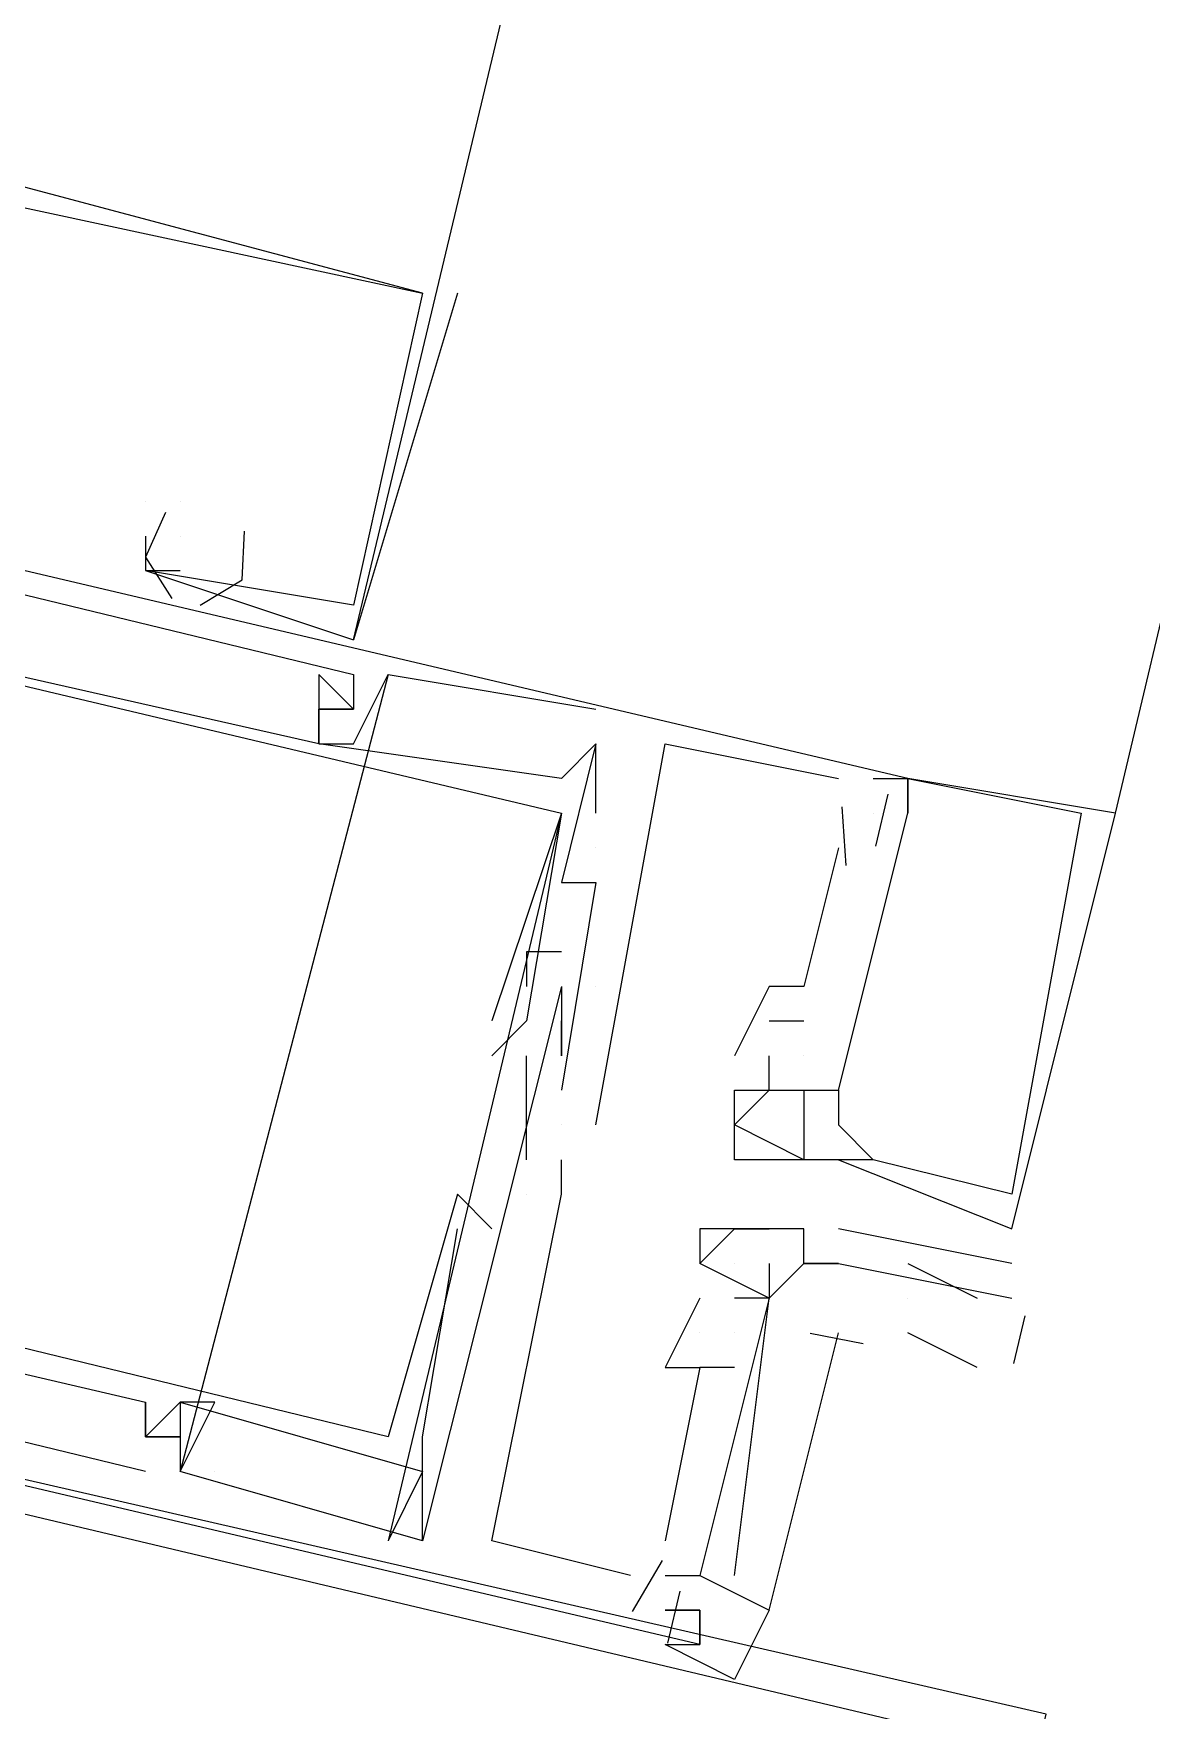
# Model space of a CAD drawing. Header units: feet. Extents: x -84 to 198, y -22 to 181.
# Drawn here: x 117.904 to 118.334, y 76.112 to 76.758 of the extents above; entities that cross this region are included whole.
import ezdxf

# ---------------------------------------------------------------- set-up
doc = ezdxf.new("R2010")
doc.units = ezdxf.units.FT
doc.layers.add('A-LINEA', color=7, linetype='CONTINUOUS')

msp = doc.modelspace()

# ---------------------------------------------------------------- linework, layer by layer
at = {"layer": 'A-LINEA'}
for p, q in [((118.32, 76.4578), (119.96, 83.3911)), ((118.0667, 76.6578), (118.0267, 76.5244)), ((118.0667, 76.6578), (118.0267, 76.5244)), ((118.0667, 76.6578), (118.0267, 76.5244)), ((118.0533, 76.6578), (118.0533, 76.6578)), ((118.0533, 76.6578), (118.0533, 76.6578)), ((118.0533, 76.6578), (118.0533, 76.6578)), ((118.0533, 76.6578), (118.0533, 76.6578)), ((118.0533, 76.6578), (118.0533, 76.6578)), ((118.0533, 76.6578), (118.0533, 76.6578)), ((118.0667, 76.6578), (118.0667, 76.6578)), ((118.0667, 76.6578), (118.0667, 76.6578)), ((118.0667, 76.6578), (118.0667, 76.6578)), ((117.9467, 76.5778), (117.9467, 76.5778)), ((117.9467, 76.5778), (117.9467, 76.5778)), ((117.9467, 76.5778), (117.9467, 76.5778)), ((117.9467, 76.5778), (117.9467, 76.5778)), ((117.9467, 76.5778), (117.9467, 76.5778)), ((117.9467, 76.5778), (117.9467, 76.5778)), ((117.96, 76.5778), (117.96, 76.5778)), ((117.96, 76.5778), (117.96, 76.5778)), ((117.96, 76.5778), (117.96, 76.5778)), ((117.96, 76.5778), (117.96, 76.5778)), ((117.96, 76.5778), (117.96, 76.5778)), ((117.96, 76.5778), (117.96, 76.5778)), ((117.9467, 76.5644), (117.9467, 76.5644)), ((117.9467, 76.5644), (117.9467, 76.5644)), ((117.9467, 76.5644), (117.9467, 76.5644)), ((117.96, 76.5644), (117.96, 76.5644)), ((117.96, 76.5644), (117.96, 76.5644)), ((117.96, 76.5644), (117.96, 76.5644)), ((117.9467, 76.5511), (117.9467, 76.5511)), ((117.9467, 76.5511), (117.9467, 76.5511)), ((117.9467, 76.5511), (117.9467, 76.5511)), ((117.9467, 76.5511), (117.9467, 76.5511)), ((117.9467, 76.5511), (117.9467, 76.5511)), ((117.9467, 76.5511), (117.9467, 76.5511)), ((117.96, 76.5511), (117.96, 76.5511)), ((117.96, 76.5511), (117.96, 76.5511)), ((117.96, 76.5511), (117.96, 76.5511)), ((118.0267, 76.5378), (118.0267, 76.5378)), ((118.0267, 76.5378), (118.0267, 76.5378)), ((118.0267, 76.5378), (118.0267, 76.5378)), ((118.0267, 76.5378), (118.0267, 76.5378)), ((118.0267, 76.5378), (118.0267, 76.5378)), ((118.0267, 76.5378), (118.0267, 76.5378)), ((118.0267, 76.5244), (118.0267, 76.5244)), ((118.0267, 76.5244), (118.0267, 76.5244)), ((118.0267, 76.5244), (118.0267, 76.5244)), ((118.0267, 76.5244), (118.0267, 76.5244)), ((118.0267, 76.5244), (118.0267, 76.5244)), ((118.0267, 76.5244), (118.0267, 76.5244)), ((118.04, 76.5111), (117.96, 76.2044)), ((118.04, 76.5111), (117.96, 76.2044)), ((118.04, 76.5111), (117.96, 76.2044)), ((118.0133, 76.5111), (118.0133, 76.5111)), ((118.0133, 76.5111), (118.0133, 76.5111)), ((118.0133, 76.5111), (118.0133, 76.5111)), ((118.0267, 76.5111), (118.0267, 76.5111)), ((118.0267, 76.5111), (118.0267, 76.5111)), ((118.0267, 76.5111), (118.0267, 76.5111)), ((118.04, 76.5111), (118.04, 76.5111)), ((118.04, 76.5111), (118.04, 76.5111)), ((118.04, 76.5111), (118.04, 76.5111)), ((118.0133, 76.4978), (118.0133, 76.4978)), ((118.0133, 76.4978), (118.0133, 76.4978)), ((118.0133, 76.4978), (118.0133, 76.4978)), ((118.0133, 76.4978), (118.0133, 76.4978)), ((118.0133, 76.4978), (118.0133, 76.4978)), ((118.0133, 76.4978), (118.0133, 76.4978)), ((118.0267, 76.4978), (118.0267, 76.4978)), ((118.0267, 76.4978), (118.0267, 76.4978)), ((118.0267, 76.4978), (118.0267, 76.4978)), ((118.0267, 76.4978), (118.0267, 76.4978)), ((118.0267, 76.4978), (118.0267, 76.4978)), ((118.0267, 76.4978), (118.0267, 76.4978)), ((118.12, 76.4978), (118.12, 76.4978)), ((118.12, 76.4978), (118.12, 76.4978)), ((118.12, 76.4978), (118.12, 76.4978)), ((118.12, 76.4978), (118.12, 76.4978)), ((118.12, 76.4978), (118.12, 76.4978)), ((118.12, 76.4978), (118.12, 76.4978)), ((118.0133, 76.4844), (118.0133, 76.4844)), ((118.0133, 76.4844), (118.0133, 76.4844)), ((118.0133, 76.4844), (118.0133, 76.4844)), ((118.0133, 76.4844), (118.0133, 76.4844)), ((118.0133, 76.4844), (118.0133, 76.4844)), ((118.0133, 76.4844), (118.0133, 76.4844)), ((118.0133, 76.4844), (118.0133, 76.4844)), ((118.0133, 76.4844), (118.0133, 76.4844)), ((118.0133, 76.4844), (118.0133, 76.4844)), ((118.0267, 76.4844), (118.0267, 76.4844)), ((118.0267, 76.4844), (118.0267, 76.4844)), ((118.0267, 76.4844), (118.0267, 76.4844)), ((118.12, 76.4578), (118.12, 76.4844)), ((118.12, 76.4844), (118.12, 76.4844)), ((118.12, 76.4844), (118.12, 76.4844)), ((118.12, 76.4578), (118.12, 76.4844)), ((118.12, 76.4844), (118.12, 76.4844)), ((118.12, 76.4844), (118.12, 76.4844)), ((118.12, 76.4578), (118.12, 76.4844)), ((118.12, 76.4844), (118.12, 76.4844)), ((118.12, 76.4844), (118.12, 76.4844)), ((118.1467, 76.4844), (118.1467, 76.4844)), ((118.1467, 76.4844), (118.1467, 76.4844)), ((118.1467, 76.4844), (118.1467, 76.4844)), ((118.1067, 76.4711), (118.1067, 76.4711)), ((118.1067, 76.4711), (118.1067, 76.4711)), ((118.1067, 76.4711), (118.1067, 76.4711)), ((118.2133, 76.4711), (118.2133, 76.4711)), ((118.2133, 76.4711), (118.2133, 76.4711)), ((118.2133, 76.4711), (118.2133, 76.4711)), ((118.2267, 76.4711), (118.2267, 76.4711)), ((118.2267, 76.4711), (118.2267, 76.4711)), ((118.2267, 76.4711), (118.2267, 76.4711)), ((118.24, 76.4711), (118.24, 76.4711)), ((118.24, 76.4711), (118.24, 76.4711)), ((118.24, 76.4711), (118.24, 76.4711)), ((118.24, 76.4711), (118.24, 76.4711)), ((118.24, 76.4711), (118.24, 76.4711)), ((118.24, 76.4711), (118.24, 76.4711)), ((118.24, 76.4711), (118.24, 76.4711)), ((118.24, 76.4711), (118.24, 76.4711)), ((118.24, 76.4711), (118.24, 76.4711)), ((118.2146, 76.4602), (118.2162, 76.4376)), ((118.2146, 76.4602), (118.2162, 76.4376)), ((118.2146, 76.4602), (118.2162, 76.4376)), ((118.2323, 76.4651), (118.2276, 76.445)), ((118.2323, 76.4651), (118.2276, 76.445)), ((118.2323, 76.4651), (118.2276, 76.445)), ((118.1067, 76.4578), (118.04, 76.1778)), ((118.1067, 76.4578), (118.04, 76.1778)), ((118.1067, 76.4578), (118.04, 76.1778)), ((118.1067, 76.4578), (118.1067, 76.4578)), ((118.1067, 76.4578), (118.1067, 76.4578)), ((118.1067, 76.4578), (118.1067, 76.4578)), ((118.1067, 76.4578), (118.1067, 76.4578)), ((118.1067, 76.4578), (118.1067, 76.4578)), ((118.1067, 76.4578), (118.1067, 76.4578)), ((118.12, 76.4578), (118.12, 76.4578)), ((118.12, 76.4578), (118.12, 76.4578)), ((118.12, 76.4578), (118.12, 76.4578)), ((118.2267, 76.4578), (118.2267, 76.4578)), ((118.2267, 76.4578), (118.2267, 76.4578)), ((118.2267, 76.4578), (118.2267, 76.4578)), ((118.2267, 76.4578), (118.2267, 76.4578)), ((118.2267, 76.4578), (118.2267, 76.4578)), ((118.2267, 76.4578), (118.2267, 76.4578)), ((118.24, 76.4578), (118.24, 76.4578)), ((118.24, 76.4578), (118.24, 76.4578)), ((118.24, 76.4578), (118.24, 76.4578)), ((118.24, 76.4578), (118.24, 76.4578)), ((118.24, 76.4578), (118.24, 76.4578)), ((118.24, 76.4578), (118.24, 76.4578)), ((118.3067, 76.4578), (118.3067, 76.4578)), ((118.3067, 76.4578), (118.3067, 76.4578)), ((118.3067, 76.4578), (118.3067, 76.4578)), ((118.32, 76.4578), (118.32, 76.4578)), ((118.32, 76.4578), (118.32, 76.4578)), ((118.32, 76.4578), (118.32, 76.4578)), ((118.12, 76.4444), (118.12, 76.4444)), ((118.12, 76.4444), (118.12, 76.4444)), ((118.12, 76.4444), (118.12, 76.4444)), ((118.12, 76.4444), (118.12, 76.4444)), ((118.12, 76.4444), (118.12, 76.4444)), ((118.12, 76.4444), (118.12, 76.4444)), ((118.2133, 76.4444), (118.2133, 76.4444)), ((118.2133, 76.4444), (118.2133, 76.4444)), ((118.2133, 76.4444), (118.2133, 76.4444)), ((118.12, 76.4311), (118.1067, 76.3511)), ((118.1067, 76.4311), (118.1067, 76.4311)), ((118.12, 76.4311), (118.1067, 76.3511)), ((118.1067, 76.4311), (118.1067, 76.4311)), ((118.12, 76.4311), (118.1067, 76.3511)), ((118.1067, 76.4311), (118.1067, 76.4311)), ((118.12, 76.4311), (118.12, 76.4311)), ((118.12, 76.4311), (118.12, 76.4311)), ((118.12, 76.4311), (118.12, 76.4311)), ((118.12, 76.4311), (118.12, 76.4311)), ((118.12, 76.4311), (118.12, 76.4311)), ((118.12, 76.4311), (118.12, 76.4311)), ((118.0933, 76.4044), (118.0933, 76.4044)), ((118.0933, 76.4044), (118.0933, 76.4044)), ((118.0933, 76.4044), (118.0933, 76.4044)), ((118.1067, 76.4044), (118.1067, 76.4044)), ((118.1067, 76.4044), (118.1067, 76.4044)), ((118.1067, 76.4044), (118.1067, 76.4044)), ((118.0933, 76.3911), (118.0933, 76.3911)), ((118.0933, 76.3911), (118.0933, 76.3911)), ((118.0933, 76.3911), (118.0933, 76.3911)), ((118.1067, 76.3911), (118.1067, 76.3911)), ((118.1067, 76.3911), (118.1067, 76.3911)), ((118.1067, 76.3911), (118.1067, 76.3911)), ((118.1067, 76.3911), (118.1067, 76.3911)), ((118.1067, 76.3911), (118.1067, 76.3911)), ((118.1067, 76.3911), (118.1067, 76.3911)), ((118.1067, 76.3911), (118.1067, 76.3911)), ((118.1067, 76.3911), (118.1067, 76.3911)), ((118.1067, 76.3911), (118.1067, 76.3911)), ((118.12, 76.3911), (118.12, 76.3911)), ((118.12, 76.3911), (118.12, 76.3911)), ((118.12, 76.3911), (118.12, 76.3911)), ((118.12, 76.3911), (118.12, 76.3911)), ((118.12, 76.3911), (118.12, 76.3911)), ((118.12, 76.3911), (118.12, 76.3911)), ((118.1867, 76.3911), (118.1867, 76.3911)), ((118.1867, 76.3911), (118.1867, 76.3911)), ((118.1867, 76.3911), (118.1867, 76.3911)), ((118.2, 76.3911), (118.2, 76.3911)), ((118.2, 76.3911), (118.2, 76.3911)), ((118.2, 76.3911), (118.2, 76.3911)), ((118.08, 76.3778), (118.08, 76.3778)), ((118.08, 76.3778), (118.08, 76.3778)), ((118.08, 76.3778), (118.08, 76.3778)), ((118.0933, 76.3778), (118.0933, 76.3778)), ((118.0933, 76.3778), (118.0933, 76.3778)), ((118.0933, 76.3778), (118.0933, 76.3778)), ((118.1067, 76.3778), (118.1067, 76.3778)), ((118.1067, 76.3778), (118.1067, 76.3778)), ((118.1067, 76.3778), (118.1067, 76.3778)), ((118.1867, 76.3778), (118.2, 76.3778)), ((118.1867, 76.3778), (118.1867, 76.3778)), ((118.1867, 76.3778), (118.2, 76.3778)), ((118.1867, 76.3778), (118.1867, 76.3778)), ((118.1867, 76.3778), (118.2, 76.3778)), ((118.1867, 76.3778), (118.1867, 76.3778)), ((118.2, 76.3778), (118.2, 76.3778)), ((118.2, 76.3778), (118.2, 76.3778)), ((118.2, 76.3778), (118.2, 76.3778)), ((118.08, 76.3644), (118.08, 76.3644)), ((118.08, 76.3644), (118.08, 76.3644)), ((118.08, 76.3644), (118.08, 76.3644)), ((118.0933, 76.3244), (118.0933, 76.3644)), ((118.0933, 76.3644), (118.0933, 76.3644)), ((118.0933, 76.3244), (118.0933, 76.3644)), ((118.0933, 76.3644), (118.0933, 76.3644)), ((118.0933, 76.3244), (118.0933, 76.3644)), ((118.0933, 76.3644), (118.0933, 76.3644)), ((118.1067, 76.3644), (118.1067, 76.3644)), ((118.1067, 76.3644), (118.1067, 76.3644)), ((118.1067, 76.3644), (118.1067, 76.3644)), ((118.1067, 76.3644), (118.1067, 76.3644)), ((118.1067, 76.3644), (118.1067, 76.3644)), ((118.1067, 76.3644), (118.1067, 76.3644)), ((118.1733, 76.3644), (118.1733, 76.3644)), ((118.1733, 76.3644), (118.1733, 76.3644)), ((118.1733, 76.3644), (118.1733, 76.3644)), ((118.1867, 76.3644), (118.1867, 76.3644)), ((118.1867, 76.3644), (118.1867, 76.3644)), ((118.1867, 76.3644), (118.1867, 76.3644)), ((118.2, 76.3644), (118.2, 76.3644)), ((118.2, 76.3644), (118.2, 76.3644)), ((118.2, 76.3644), (118.2, 76.3644)), ((118.2, 76.3644), (118.2, 76.3644)), ((118.2, 76.3644), (118.2, 76.3644)), ((118.2, 76.3644), (118.2, 76.3644)), ((118.1067, 76.3511), (118.1067, 76.3511)), ((118.1067, 76.3511), (118.1067, 76.3511)), ((118.1067, 76.3511), (118.1067, 76.3511)), ((118.1733, 76.3511), (118.1733, 76.3511)), ((118.1733, 76.3511), (118.1733, 76.3511)), ((118.1733, 76.3511), (118.1733, 76.3511)), ((118.1733, 76.3511), (118.1733, 76.3511)), ((118.1733, 76.3511), (118.1733, 76.3511)), ((118.1733, 76.3511), (118.1733, 76.3511)), ((118.1867, 76.3511), (118.1867, 76.3511)), ((118.1867, 76.3511), (118.1867, 76.3511)), ((118.1867, 76.3511), (118.1867, 76.3511)), ((118.1867, 76.3511), (118.1867, 76.3511)), ((118.1867, 76.3511), (118.1867, 76.3511)), ((118.1867, 76.3511), (118.1867, 76.3511)), ((118.1867, 76.3511), (118.1867, 76.3511)), ((118.1867, 76.3511), (118.1867, 76.3511)), ((118.1867, 76.3511), (118.1867, 76.3511)), ((118.2, 76.3511), (118.2, 76.3511)), ((118.2, 76.3511), (118.2, 76.3511)), ((118.2, 76.3511), (118.2, 76.3511)), ((118.2, 76.3511), (118.2, 76.3511)), ((118.2, 76.3511), (118.2, 76.3511)), ((118.2, 76.3511), (118.2, 76.3511)), ((118.2, 76.3511), (118.2, 76.3511)), ((118.2, 76.3511), (118.2, 76.3511)), ((118.2, 76.3511), (118.2, 76.3511)), ((118.2133, 76.3511), (118.2133, 76.3511)), ((118.2133, 76.3511), (118.2133, 76.3511)), ((118.2133, 76.3511), (118.2133, 76.3511)), ((118.2133, 76.3511), (118.2133, 76.3511)), ((118.2133, 76.3511), (118.2133, 76.3511)), ((118.2133, 76.3511), (118.2133, 76.3511)), ((118.1067, 76.3378), (118.1067, 76.3378)), ((118.1067, 76.3378), (118.1067, 76.3378)), ((118.1067, 76.3378), (118.1067, 76.3378)), ((118.1067, 76.3378), (118.1067, 76.3378)), ((118.1067, 76.3378), (118.1067, 76.3378)), ((118.1067, 76.3378), (118.1067, 76.3378)), ((118.12, 76.3378), (118.12, 76.3378)), ((118.12, 76.3378), (118.12, 76.3378)), ((118.12, 76.3378), (118.12, 76.3378)), ((118.1733, 76.3378), (118.1733, 76.3378)), ((118.1733, 76.3378), (118.1733, 76.3378)), ((118.1733, 76.3378), (118.1733, 76.3378)), ((118.2133, 76.3378), (118.2133, 76.3378)), ((118.2133, 76.3378), (118.2133, 76.3378)), ((118.2133, 76.3378), (118.2133, 76.3378)), ((118.0933, 76.3244), (118.0933, 76.3244)), ((118.0933, 76.3244), (118.0933, 76.3244)), ((118.0933, 76.3244), (118.0933, 76.3244)), ((118.1067, 76.3244), (118.1067, 76.3244)), ((118.1067, 76.3244), (118.1067, 76.3244)), ((118.1067, 76.3244), (118.1067, 76.3244)), ((118.1733, 76.3244), (118.1733, 76.3244)), ((118.1733, 76.3244), (118.1733, 76.3244)), ((118.1733, 76.3244), (118.1733, 76.3244)), ((118.1867, 76.3244), (118.1867, 76.3244)), ((118.1867, 76.3244), (118.1867, 76.3244)), ((118.1867, 76.3244), (118.1867, 76.3244)), ((118.2, 76.3244), (118.2, 76.3244)), ((118.2, 76.3244), (118.2, 76.3244)), ((118.2, 76.3244), (118.2, 76.3244)), ((118.2, 76.3244), (118.2, 76.3244)), ((118.2, 76.3244), (118.2, 76.3244)), ((118.2, 76.3244), (118.2, 76.3244)), ((118.2, 76.3244), (118.2, 76.3244)), ((118.2, 76.3244), (118.2, 76.3244)), ((118.2, 76.3244), (118.2, 76.3244)), ((118.2133, 76.3244), (118.2133, 76.3244)), ((118.2133, 76.3244), (118.2133, 76.3244)), ((118.2133, 76.3244), (118.2133, 76.3244)), ((118.2133, 76.3244), (118.2133, 76.3244)), ((118.2133, 76.3244), (118.2133, 76.3244)), ((118.2133, 76.3244), (118.2133, 76.3244)), ((118.2133, 76.3244), (118.2133, 76.3244)), ((118.2133, 76.3244), (118.2133, 76.3244)), ((118.2133, 76.3244), (118.2133, 76.3244)), ((118.2267, 76.3244), (118.2267, 76.3244)), ((118.2267, 76.3244), (118.2267, 76.3244)), ((118.2267, 76.3244), (118.2267, 76.3244)), ((118.2267, 76.3244), (118.2267, 76.3244)), ((118.2267, 76.3244), (118.2267, 76.3244)), ((118.2267, 76.3244), (118.2267, 76.3244)), ((118.0667, 76.3111), (118.0667, 76.3111)), ((118.0667, 76.3111), (118.0667, 76.3111)), ((118.0667, 76.3111), (118.0667, 76.3111)), ((118.0933, 76.3111), (118.0933, 76.3111)), ((118.0933, 76.3111), (118.0933, 76.3111)), ((118.0933, 76.3111), (118.0933, 76.3111)), ((118.0933, 76.3111), (118.0933, 76.3111)), ((118.0933, 76.3111), (118.0933, 76.3111)), ((118.0933, 76.3111), (118.0933, 76.3111)), ((118.1067, 76.3111), (118.1067, 76.3111)), ((118.1067, 76.3111), (118.1067, 76.3111)), ((118.1067, 76.3111), (118.1067, 76.3111)), ((118.1067, 76.3111), (118.1067, 76.3111)), ((118.1067, 76.3111), (118.1067, 76.3111)), ((118.1067, 76.3111), (118.1067, 76.3111)), ((118.1067, 76.3111), (118.1067, 76.3111)), ((118.1067, 76.3111), (118.1067, 76.3111)), ((118.1067, 76.3111), (118.1067, 76.3111)), ((118.28, 76.3111), (118.28, 76.3111)), ((118.28, 76.3111), (118.28, 76.3111)), ((118.28, 76.3111), (118.28, 76.3111)), ((118.0667, 76.2978), (118.0667, 76.2978)), ((118.0667, 76.2978), (118.0667, 76.2978)), ((118.0667, 76.2978), (118.0667, 76.2978)), ((118.08, 76.2978), (118.08, 76.2978)), ((118.08, 76.2978), (118.08, 76.2978)), ((118.08, 76.2978), (118.08, 76.2978)), ((118.16, 76.2978), (118.16, 76.2978)), ((118.1733, 76.2978), (118.1733, 76.2978)), ((118.1733, 76.2978), (118.1733, 76.2978)), ((118.1867, 76.2978), (118.1867, 76.2978)), ((118.1867, 76.2978), (118.1867, 76.2978)), ((118.2, 76.2978), (118.2, 76.2978)), ((118.28, 76.2844), (118.2133, 76.2978)), ((118.2133, 76.2978), (118.2133, 76.2978)), ((118.28, 76.2978), (118.28, 76.2978)), ((118.28, 76.2978), (118.28, 76.2978)), ((118.28, 76.2978), (118.28, 76.2978)), ((118.1867, 76.2711), (118.16, 76.2844)), ((118.16, 76.2844), (118.16, 76.2844)), ((118.16, 76.2844), (118.16, 76.2844)), ((118.1733, 76.2844), (118.1733, 76.2844)), ((118.1867, 76.2844), (118.1867, 76.2711)), ((118.1867, 76.2844), (118.1867, 76.2844)), ((118.2, 76.2844), (118.2, 76.2844)), ((118.2, 76.2844), (118.2, 76.2844)), ((118.2, 76.2844), (118.2, 76.2844)), ((118.2133, 76.2844), (118.2133, 76.2844)), ((118.2133, 76.2844), (118.2133, 76.2844)), ((118.24, 76.2844), (118.2667, 76.2711)), ((118.28, 76.2844), (118.28, 76.2844)), ((118.16, 76.2711), (118.1467, 76.2444)), ((118.16, 76.2711), (118.1467, 76.2444)), ((118.16, 76.2711), (118.1467, 76.2444)), ((118.16, 76.2711), (118.16, 76.2711)), ((118.16, 76.2711), (118.16, 76.2711)), ((118.16, 76.2711), (118.16, 76.2711)), ((118.16, 76.2711), (118.16, 76.2711)), ((118.1733, 76.2711), (118.1733, 76.2711)), ((118.1733, 76.2711), (118.1733, 76.2711)), ((118.1733, 76.2711), (118.1733, 76.2711)), ((118.1733, 76.2711), (118.1733, 76.2711)), ((118.1733, 76.2711), (118.1733, 76.2711)), ((118.1867, 76.2711), (118.1867, 76.2711)), ((118.1867, 76.2711), (118.1867, 76.2711)), ((118.1867, 76.2711), (118.1867, 76.2711)), ((118.1867, 76.2711), (118.1867, 76.2711)), ((118.1867, 76.2711), (118.1867, 76.2711)), ((118.24, 76.2711), (118.24, 76.2711)), ((118.28, 76.2711), (118.28, 76.2711)), ((118.285, 76.2643), (118.2807, 76.246)), ((118.16, 76.2578), (118.16, 76.2578)), ((118.16, 76.2578), (118.16, 76.2578)), ((118.16, 76.2578), (118.16, 76.2578)), ((118.16, 76.2578), (118.16, 76.2578)), ((118.16, 76.2578), (118.16, 76.2578)), ((118.16, 76.2578), (118.16, 76.2578)), ((118.1733, 76.2578), (118.1733, 76.2578)), ((118.1733, 76.2578), (118.1733, 76.2578)), ((118.1733, 76.2578), (118.1733, 76.2578)), ((118.1733, 76.2578), (118.1733, 76.2578)), ((118.1733, 76.2578), (118.1733, 76.2578)), ((118.1733, 76.2578), (118.1733, 76.2578)), ((118.2228, 76.2536), (118.2025, 76.2575)), ((118.2228, 76.2536), (118.2025, 76.2575)), ((118.2228, 76.2536), (118.2025, 76.2575)), ((118.2667, 76.2444), (118.24, 76.2578)), ((118.1467, 76.2444), (118.1467, 76.2444)), ((118.1467, 76.2444), (118.1467, 76.2444)), ((118.1467, 76.2444), (118.1467, 76.2444)), ((118.1733, 76.2444), (118.16, 76.2444)), ((118.16, 76.2444), (118.16, 76.2444)), ((118.16, 76.2444), (118.16, 76.2444)), ((118.1733, 76.2444), (118.16, 76.2444)), ((118.16, 76.2444), (118.16, 76.2444)), ((118.16, 76.2444), (118.16, 76.2444)), ((118.1733, 76.2444), (118.16, 76.2444)), ((118.16, 76.2444), (118.16, 76.2444)), ((118.16, 76.2444), (118.16, 76.2444)), ((118.1733, 76.2444), (118.1733, 76.2444)), ((118.1733, 76.2444), (118.1733, 76.2444)), ((118.1733, 76.2444), (118.1733, 76.2444)), ((117.9467, 76.2311), (117.9467, 76.2311)), ((117.9467, 76.2311), (117.9467, 76.2311)), ((117.9467, 76.2311), (117.9467, 76.2311)), ((117.96, 76.2311), (117.96, 76.2311)), ((117.96, 76.2311), (117.96, 76.2311)), ((117.96, 76.2311), (117.96, 76.2311)), ((117.96, 76.2311), (117.96, 76.2311)), ((117.96, 76.2311), (117.96, 76.2311)), ((117.96, 76.2311), (117.96, 76.2311)), ((117.9733, 76.2311), (117.9733, 76.2311)), ((117.9733, 76.2311), (117.9733, 76.2311)), ((117.9733, 76.2311), (117.9733, 76.2311)), ((117.9467, 76.2178), (117.9467, 76.2178)), ((117.9467, 76.2178), (117.9467, 76.2178)), ((117.9467, 76.2178), (117.9467, 76.2178)), ((117.9467, 76.2178), (117.9467, 76.2178)), ((117.9467, 76.2178), (117.9467, 76.2178)), ((117.9467, 76.2178), (117.9467, 76.2178)), ((117.96, 76.2178), (117.96, 76.2178)), ((117.96, 76.2178), (117.96, 76.2178)), ((117.96, 76.2178), (117.96, 76.2178)), ((117.96, 76.2178), (117.96, 76.2178)), ((117.96, 76.2178), (117.96, 76.2178)), ((117.96, 76.2178), (117.96, 76.2178)), ((118.04, 76.2178), (118.04, 76.2178)), ((118.04, 76.2178), (118.04, 76.2178)), ((118.04, 76.2178), (118.04, 76.2178)), ((118.0533, 76.2178), (118.0533, 76.2178)), ((118.0533, 76.2178), (118.0533, 76.2178)), ((118.0533, 76.2178), (118.0533, 76.2178)), ((117.9467, 76.2044), (117.9467, 76.2044)), ((117.9467, 76.2044), (117.9467, 76.2044)), ((117.9467, 76.2044), (117.9467, 76.2044)), ((117.96, 76.2044), (117.96, 76.2044)), ((117.96, 76.2044), (117.96, 76.2044)), ((117.96, 76.2044), (117.96, 76.2044)), ((117.96, 76.2044), (117.96, 76.2044)), ((117.96, 76.2044), (117.96, 76.2044)), ((117.96, 76.2044), (117.96, 76.2044)), ((117.9733, 76.2044), (117.9733, 76.2044)), ((117.9733, 76.2044), (117.9733, 76.2044)), ((117.9733, 76.2044), (117.9733, 76.2044)), ((118.0533, 76.2044), (118.04, 76.1778)), ((118.0533, 76.2044), (118.04, 76.1778)), ((118.0533, 76.2044), (118.04, 76.1778)), ((118.0533, 76.2044), (118.0533, 76.2044)), ((118.0533, 76.2044), (118.0533, 76.2044)), ((118.0533, 76.2044), (118.0533, 76.2044)), ((118.04, 76.1778), (118.04, 76.1778)), ((118.04, 76.1778), (118.04, 76.1778)), ((118.04, 76.1778), (118.04, 76.1778)), ((118.0533, 76.1778), (118.0533, 76.1778)), ((118.0533, 76.1778), (118.0533, 76.1778)), ((118.0533, 76.1778), (118.0533, 76.1778)), ((118.0533, 76.1778), (118.0533, 76.1778)), ((118.0533, 76.1778), (118.0533, 76.1778)), ((118.0533, 76.1778), (118.0533, 76.1778)), ((118.08, 76.1778), (118.08, 76.1778)), ((118.08, 76.1778), (118.08, 76.1778)), ((118.08, 76.1778), (118.08, 76.1778)), ((118.1467, 76.1778), (118.1467, 76.1778)), ((118.1467, 76.1778), (118.1467, 76.1778)), ((118.1467, 76.1778), (118.1467, 76.1778)), ((118.1455, 76.1702), (118.1339, 76.1506)), ((118.1455, 76.1702), (118.1339, 76.1506)), ((118.1455, 76.1702), (118.1339, 76.1506)), ((118.1333, 76.1644), (118.1333, 76.1644)), ((118.1333, 76.1644), (118.1333, 76.1644)), ((118.1333, 76.1644), (118.1333, 76.1644)), ((118.1467, 76.1644), (118.16, 76.1644)), ((118.16, 76.1644), (118.16, 76.1644)), ((118.16, 76.1644), (118.16, 76.1644)), ((118.16, 76.1644), (118.16, 76.1644)), ((118.16, 76.1644), (118.16, 76.1644)), ((118.16, 76.1644), (118.16, 76.1644)), ((118.16, 76.1644), (118.16, 76.1644)), ((118.1733, 76.1644), (118.1733, 76.1644)), ((118.1733, 76.1644), (118.1733, 76.1644)), ((118.1733, 76.1644), (118.1733, 76.1644)), ((118.1523, 76.1584), (118.1476, 76.1384)), ((118.1523, 76.1584), (118.1476, 76.1384)), ((118.1523, 76.1584), (118.1476, 76.1384)), ((118.1467, 76.1511), (118.1467, 76.1511)), ((118.1467, 76.1511), (118.1467, 76.1511)), ((118.1467, 76.1511), (118.1467, 76.1511)), ((118.16, 76.1511), (118.16, 76.1511)), ((118.16, 76.1511), (118.16, 76.1511)), ((118.16, 76.1511), (118.16, 76.1511)), ((118.16, 76.1511), (118.16, 76.1511)), ((118.16, 76.1511), (118.16, 76.1511)), ((118.16, 76.1378), (118.16, 76.1378)), ((118.16, 76.1378), (118.16, 76.1378)), ((118.16, 76.1378), (118.16, 76.1378))]:
    msp.add_line(p, q, dxfattribs=at)
for points in [[(118.0267, 76.5244), (118.4533, 78.3111), (118.8267, 79.8844)], [(118.0533, 76.6578), (117.8533, 76.7111), (117.8533, 76.6978), (117.8533, 76.7111), (117.8533, 76.6844), (117.84, 76.6844), (117.8533, 76.6844), (117.84, 76.6844), (117.8533, 76.6711), (117.8267, 76.5778), (117.7867, 76.5911)], [(118.0533, 76.6578), (117.8533, 76.7111), (117.8533, 76.6978), (117.8533, 76.7111), (117.8533, 76.6844), (117.84, 76.6844), (117.8533, 76.6844), (117.84, 76.6844), (117.8533, 76.6711), (117.8267, 76.5778), (117.7867, 76.5911)], [(118.0533, 76.6578), (117.8533, 76.7111), (117.8533, 76.6978), (117.8533, 76.7111), (117.8533, 76.6844), (117.84, 76.6844), (117.8533, 76.6844), (117.84, 76.6844), (117.8533, 76.6711), (117.8267, 76.5778), (117.7867, 76.5911)], [(117.8533, 76.6844), (117.8667, 76.6978), (118.0533, 76.6578), (118.0267, 76.5378), (117.9467, 76.5511), (117.96, 76.5511)], [(117.8533, 76.6844), (117.8667, 76.6978), (118.0533, 76.6578), (118.0267, 76.5378), (117.9467, 76.5511), (117.96, 76.5511)], [(117.8533, 76.6844), (117.8667, 76.6978), (118.0533, 76.6578), (118.0267, 76.5378), (117.9467, 76.5511), (117.96, 76.5511)], [(118.2267, 76.4711), (118.24, 76.4711), (117.56, 76.6311), (117.52, 76.4844)], [(118.2267, 76.4711), (118.24, 76.4711), (117.56, 76.6311), (117.52, 76.4844)], [(118.2267, 76.4711), (118.24, 76.4711), (117.56, 76.6311), (117.52, 76.4844)], [(117.5867, 76.6178), (118.0267, 76.5111), (118.0267, 76.4978), (118.0133, 76.4978), (118.0133, 76.4844), (118.0267, 76.4844), (118.04, 76.5111), (118.12, 76.4978)], [(117.5867, 76.6178), (118.0267, 76.5111), (118.0267, 76.4978), (118.0133, 76.4978), (118.0133, 76.4844), (118.0267, 76.4844), (118.04, 76.5111), (118.12, 76.4978)], [(117.5867, 76.6178), (118.0267, 76.5111), (118.0267, 76.4978), (118.0133, 76.4978), (118.0133, 76.4844), (118.0267, 76.4844), (118.04, 76.5111), (118.12, 76.4978)], [(117.5867, 76.4844), (117.6, 76.5778), (118.1067, 76.4578), (118.08, 76.3778)], [(117.5867, 76.4844), (117.6, 76.5778), (118.1067, 76.4578), (118.08, 76.3778)], [(117.5867, 76.4844), (117.6, 76.5778), (118.1067, 76.4578), (118.08, 76.3778)], [(118.12, 76.4844), (118.1067, 76.4711), (118.0133, 76.4844), (118.0133, 76.4978), (118.0267, 76.4978), (118.0133, 76.5111), (118.0133, 76.4844), (117.6, 76.5778)], [(118.12, 76.4844), (118.1067, 76.4711), (118.0133, 76.4844), (118.0133, 76.4978), (118.0267, 76.4978), (118.0133, 76.5111), (118.0133, 76.4844), (117.6, 76.5778)], [(118.12, 76.4844), (118.1067, 76.4711), (118.0133, 76.4844), (118.0133, 76.4978), (118.0267, 76.4978), (118.0133, 76.5111), (118.0133, 76.4844), (117.6, 76.5778)], [(117.9543, 76.5735), (117.9467, 76.5562), (117.9568, 76.5404)], [(117.9543, 76.5735), (117.9467, 76.5562), (117.9568, 76.5404)], [(117.9543, 76.5735), (117.9467, 76.5562), (117.9568, 76.5404)], [(117.9467, 76.5644), (117.9467, 76.5511), (118.0267, 76.5244)], [(117.9467, 76.5644), (117.9467, 76.5511), (118.0267, 76.5244)], [(117.9467, 76.5644), (117.9467, 76.5511), (118.0267, 76.5244)], [(117.9677, 76.5378), (117.9838, 76.5475), (117.9848, 76.5663)], [(117.9677, 76.5378), (117.9838, 76.5475), (117.9848, 76.5663)], [(117.9677, 76.5378), (117.9838, 76.5475), (117.9848, 76.5663)], [(118.1467, 76.1511), (118.16, 76.1511), (118.16, 76.1378), (117.48, 76.2978), (117.52, 76.4578), (117.5467, 76.4578), (117.56, 76.5244), (117.5733, 76.5244), (117.5867, 76.5244)], [(118.1467, 76.1511), (118.16, 76.1511), (118.16, 76.1378), (117.48, 76.2978), (117.52, 76.4578), (117.5467, 76.4578), (117.56, 76.5244), (117.5733, 76.5244), (117.5867, 76.5244)], [(118.1467, 76.1511), (118.16, 76.1511), (118.16, 76.1378), (117.48, 76.2978), (117.52, 76.4578), (117.5467, 76.4578), (117.56, 76.5244), (117.5733, 76.5244), (117.5867, 76.5244)], [(118.12, 76.4844), (118.1067, 76.4311), (118.12, 76.4311)], [(118.12, 76.4844), (118.1067, 76.4311), (118.12, 76.4311)], [(118.12, 76.4844), (118.1067, 76.4311), (118.12, 76.4311)], [(118.12, 76.3378), (118.1467, 76.4844), (118.2133, 76.4711)], [(118.12, 76.3378), (118.1467, 76.4844), (118.2133, 76.4711)], [(118.12, 76.3378), (118.1467, 76.4844), (118.2133, 76.4711)], [(118.2133, 76.3244), (118.28, 76.2978), (118.32, 76.4578), (118.32, 76.4578), (118.24, 76.4711), (118.24, 76.4578), (118.24, 76.4711), (118.3067, 76.4578), (118.3067, 76.4578), (118.28, 76.3111), (118.28, 76.3111), (118.2267, 76.3244), (118.2267, 76.3244), (118.2267, 76.3244), (118.2267, 76.3244), (118.2133, 76.3378)], [(118.2133, 76.3244), (118.28, 76.2978), (118.32, 76.4578), (118.32, 76.4578), (118.24, 76.4711), (118.24, 76.4578), (118.24, 76.4711), (118.3067, 76.4578), (118.3067, 76.4578), (118.28, 76.3111), (118.28, 76.3111), (118.2267, 76.3244), (118.2267, 76.3244), (118.2267, 76.3244), (118.2267, 76.3244), (118.2133, 76.3378)], [(118.2133, 76.3244), (118.28, 76.2978), (118.32, 76.4578), (118.32, 76.4578), (118.24, 76.4711), (118.24, 76.4578), (118.24, 76.4711), (118.3067, 76.4578), (118.3067, 76.4578), (118.28, 76.3111), (118.28, 76.3111), (118.2267, 76.3244), (118.2267, 76.3244), (118.2267, 76.3244), (118.2267, 76.3244), (118.2133, 76.3378)], [(118.1067, 76.4578), (118.0933, 76.3778), (118.08, 76.3644), (118.08, 76.3644)], [(118.1067, 76.4578), (118.0933, 76.3778), (118.08, 76.3644), (118.08, 76.3644)], [(118.1067, 76.4578), (118.0933, 76.3778), (118.08, 76.3644), (118.08, 76.3644)], [(118.2, 76.3511), (118.2133, 76.3511), (118.24, 76.4578)], [(118.2, 76.3511), (118.2133, 76.3511), (118.24, 76.4578)], [(118.2, 76.3511), (118.2133, 76.3511), (118.24, 76.4578)], [(118.2133, 76.4444), (118.2, 76.3911), (118.1867, 76.3911), (118.1733, 76.3644)], [(118.2133, 76.4444), (118.2, 76.3911), (118.1867, 76.3911), (118.1733, 76.3644)], [(118.2133, 76.4444), (118.2, 76.3911), (118.1867, 76.3911), (118.1733, 76.3644)], [(118.08, 76.2978), (118.0667, 76.3111), (118.0667, 76.3111), (118.04, 76.2178), (117.5467, 76.3378), (117.5733, 76.4178)], [(118.08, 76.2978), (118.0667, 76.3111), (118.0667, 76.3111), (118.04, 76.2178), (117.5467, 76.3378), (117.5733, 76.4178)], [(118.08, 76.2978), (118.0667, 76.3111), (118.0667, 76.3111), (118.04, 76.2178), (117.5467, 76.3378), (117.5733, 76.4178)], [(118.1067, 76.4044), (118.0933, 76.4044), (118.0933, 76.3911)], [(118.1067, 76.4044), (118.0933, 76.4044), (118.0933, 76.3911)], [(118.1067, 76.4044), (118.0933, 76.4044), (118.0933, 76.3911)], [(118.1067, 76.3911), (118.0533, 76.1778), (117.96, 76.2044)], [(118.1067, 76.3911), (118.0533, 76.1778), (117.96, 76.2044)], [(118.1067, 76.3911), (118.0533, 76.1778), (117.96, 76.2044)], [(118.1067, 76.3911), (118.1067, 76.3644), (118.1067, 76.3778)], [(118.1067, 76.3911), (118.1067, 76.3644), (118.1067, 76.3778)], [(118.1067, 76.3911), (118.1067, 76.3644), (118.1067, 76.3778)], [(118.1733, 76.3511), (118.1867, 76.3511), (118.1867, 76.3644)], [(118.1733, 76.3511), (118.1867, 76.3511), (118.1867, 76.3644)], [(118.1733, 76.3511), (118.1867, 76.3511), (118.1867, 76.3644)], [(118.2, 76.3511), (118.2, 76.3244), (118.1733, 76.3378), (118.1867, 76.3511), (118.2, 76.3511)], [(118.2267, 76.3244), (118.2133, 76.3244), (118.2, 76.3244), (118.1867, 76.3244), (118.1733, 76.3244), (118.1733, 76.3511), (118.1867, 76.3511), (118.1867, 76.3511), (118.1867, 76.3511), (118.1867, 76.3511), (118.2, 76.3511), (118.2, 76.3511), (118.2133, 76.3511), (118.2133, 76.3378), (118.2133, 76.3378)], [(118.2, 76.3511), (118.2, 76.3244), (118.1733, 76.3378), (118.1867, 76.3511), (118.2, 76.3511)], [(118.2267, 76.3244), (118.2133, 76.3244), (118.2, 76.3244), (118.1867, 76.3244), (118.1733, 76.3244), (118.1733, 76.3511), (118.1867, 76.3511), (118.1867, 76.3511), (118.1867, 76.3511), (118.1867, 76.3511), (118.2, 76.3511), (118.2, 76.3511), (118.2133, 76.3511), (118.2133, 76.3378), (118.2133, 76.3378)], [(118.2, 76.3511), (118.2, 76.3244), (118.1733, 76.3378), (118.1867, 76.3511), (118.2, 76.3511)], [(118.2267, 76.3244), (118.2133, 76.3244), (118.2, 76.3244), (118.1867, 76.3244), (118.1733, 76.3244), (118.1733, 76.3511), (118.1867, 76.3511), (118.1867, 76.3511), (118.1867, 76.3511), (118.1867, 76.3511), (118.2, 76.3511), (118.2, 76.3511), (118.2133, 76.3511), (118.2133, 76.3378), (118.2133, 76.3378)], [(117.9467, 76.2044), (117.5067, 76.3111), (117.5067, 76.3244), (117.5333, 76.3244), (117.52, 76.3378)], [(117.9467, 76.2044), (117.5067, 76.3111), (117.5067, 76.3244), (117.5333, 76.3244), (117.52, 76.3378)], [(117.9467, 76.2044), (117.5067, 76.3111), (117.5067, 76.3244), (117.5333, 76.3244), (117.52, 76.3378)], [(117.5333, 76.3111), (117.5067, 76.3244), (117.5067, 76.3111), (117.52, 76.3111), (117.5467, 76.3111), (117.5467, 76.3244), (117.9467, 76.2311), (117.9467, 76.2178), (117.96, 76.2178), (117.9467, 76.2178), (117.96, 76.2311), (118.0533, 76.2044)], [(117.5333, 76.3111), (117.5067, 76.3244), (117.5067, 76.3111), (117.52, 76.3111), (117.5467, 76.3111), (117.5467, 76.3244), (117.9467, 76.2311), (117.9467, 76.2178), (117.96, 76.2178), (117.9467, 76.2178), (117.96, 76.2311), (118.0533, 76.2044)], [(117.5333, 76.3111), (117.5067, 76.3244), (117.5067, 76.3111), (117.52, 76.3111), (117.5467, 76.3111), (117.5467, 76.3244), (117.9467, 76.2311), (117.9467, 76.2178), (117.96, 76.2178), (117.9467, 76.2178), (117.96, 76.2311), (118.0533, 76.2044)], [(118.1333, 76.1644), (118.08, 76.1778), (118.1067, 76.3111), (118.1067, 76.3244)], [(118.1333, 76.1644), (118.08, 76.1778), (118.1067, 76.3111), (118.1067, 76.3244)], [(118.1333, 76.1644), (118.08, 76.1778), (118.1067, 76.3111), (118.1067, 76.3244)], [(117.2933, 75.4844), (118.1067, 75.2978), (118.2933, 76.1111), (117.48, 76.2978), (117.2933, 75.4844)], [(118.0533, 76.1778), (118.0533, 76.2178), (118.0667, 76.2978)], [(118.0533, 76.1778), (118.0533, 76.2178), (118.0667, 76.2978)], [(118.0533, 76.1778), (118.0533, 76.2178), (118.0667, 76.2978)], [(118.16, 76.2844), (118.1733, 76.2978), (118.1867, 76.2978)], [(118.2133, 76.2844), (118.2, 76.2844), (118.2, 76.2978), (118.1867, 76.2978), (118.1733, 76.2978), (118.16, 76.2978), (118.16, 76.2844)], [(117.3067, 75.4978), (118.0933, 75.3111), (118.28, 76.0978), (117.4933, 76.2844), (117.3067, 75.4978)], [(118.2, 76.2844), (118.2, 76.2844), (118.1867, 76.2711), (118.1867, 76.2711), (118.1867, 76.2711), (118.1867, 76.2711)], [(118.2, 76.2844), (118.2133, 76.2844), (118.2133, 76.2844), (118.2133, 76.2844), (118.2133, 76.2844), (118.28, 76.2711), (118.28, 76.2711), (118.28, 76.2711)], [(118.16, 76.2711), (118.16, 76.2711), (118.16, 76.2711), (118.16, 76.2711), (118.16, 76.2711), (118.16, 76.2711)], [(118.1867, 76.2711), (118.16, 76.1644), (118.1867, 76.1511), (118.2133, 76.2578)], [(118.1867, 76.2711), (118.16, 76.1644), (118.1867, 76.1511), (118.2133, 76.2578)], [(118.1867, 76.2711), (118.16, 76.1644), (118.1867, 76.1511), (118.2133, 76.2578)], [(118.1733, 76.1644), (118.1867, 76.2711), (118.1733, 76.2711)], [(118.1733, 76.1644), (118.1867, 76.2711), (118.1733, 76.2711)], [(118.1733, 76.1644), (118.1867, 76.2711), (118.1733, 76.2711)], [(118.1467, 76.2444), (118.16, 76.2444), (118.1467, 76.1778)], [(118.1467, 76.2444), (118.16, 76.2444), (118.1467, 76.1778)], [(118.1467, 76.2444), (118.16, 76.2444), (118.1467, 76.1778)], [(117.96, 76.2178), (117.9467, 76.2178), (117.9467, 76.2178), (117.9467, 76.2311)], [(117.96, 76.2178), (117.9467, 76.2178), (117.9467, 76.2178), (117.9467, 76.2311)], [(117.96, 76.2178), (117.9467, 76.2178), (117.9467, 76.2178), (117.9467, 76.2311)], [(117.96, 76.2044), (117.9733, 76.2311), (117.96, 76.2311), (117.96, 76.2178), (117.96, 76.2044)], [(117.96, 76.2044), (117.9733, 76.2311), (117.96, 76.2311), (117.96, 76.2178), (117.96, 76.2044)], [(117.96, 76.2044), (117.9733, 76.2311), (117.96, 76.2311), (117.96, 76.2178), (117.96, 76.2044)], [(118.16, 76.1644), (118.1867, 76.1511), (118.1733, 76.1244), (118.1467, 76.1378), (118.16, 76.1378)], [(118.16, 76.1378), (118.16, 76.1511), (118.1467, 76.1511)]]:
    msp.add_lwpolyline(points, dxfattribs=at)

doc.saveas('drawing.dxf')
